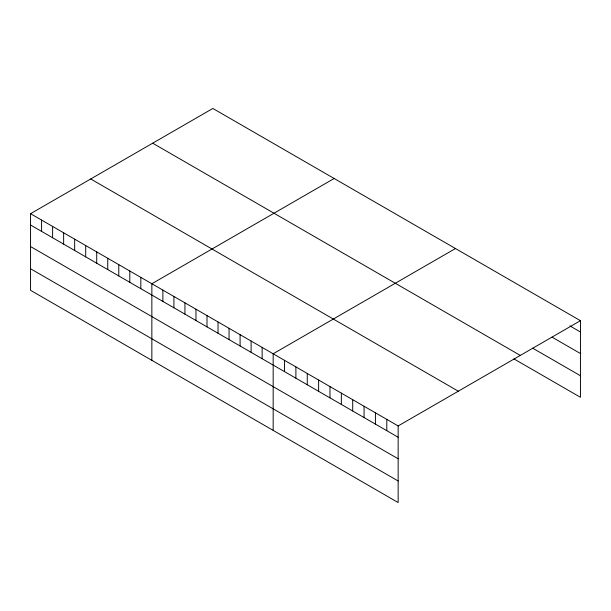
<?xml version="1.0" encoding="UTF-8"?>
<svg xmlns="http://www.w3.org/2000/svg" width="611" height="611" viewBox="0 0 611 611"><rect width="100%" height="100%" fill="white"/><g stroke="black" fill="none" stroke-linecap="round" stroke-linejoin="round"><path stroke-width="0.92" d="M30.55 213.705L398.151 425.936L398.151 502.54L30.55 290.309L30.55 213.705L212.849 108.46L580.45 320.691L580.45 397.295L513.897 358.871M334.156 178.496L151.856 283.741L151.856 360.345M455.462 248.532L273.17 353.777L273.17 430.381M398.151 425.936L580.45 320.691M569.903 325.9L580.45 331.994M552.046 337.142L580.45 353.54M532.563 348.102L580.45 375.742M152.689 143.188L520.289 355.426M90.711 178.97L458.311 391.208M30.55 225.008L398.151 437.239M30.55 246.554L398.151 458.792M30.55 268.756L398.151 480.994M386.794 419.375L386.794 430.679M375.429 412.822L375.429 424.118M364.064 406.262L364.064 417.557M352.707 399.701L352.707 411.004M341.343 393.14L341.343 404.444M329.978 386.58L329.978 397.883M318.621 380.019L318.621 391.323M307.257 373.458L307.257 384.762M295.892 366.898L295.892 378.201M284.527 360.337L284.527 371.641M262.142 347.415L262.142 358.71M251.113 341.045L251.113 352.348M240.085 334.675L240.085 345.979M229.056 328.313L229.056 339.609M218.028 321.944L218.028 333.247M206.999 315.574L206.999 326.877M195.971 309.212L195.971 320.515M184.942 302.842L184.942 314.146M173.914 296.472L173.914 307.776M162.885 290.11L162.885 301.414M140.828 277.371L140.828 288.675M129.807 271.009L129.807 282.313M118.778 264.639L118.778 275.943M107.75 258.277L107.75 269.573M96.721 251.908L96.721 263.211M85.693 245.538L85.693 256.841M74.664 239.176L74.664 250.472M63.636 232.806L63.636 244.11M52.607 226.437L52.607 237.74M41.579 220.075L41.579 231.37"/></g></svg>
